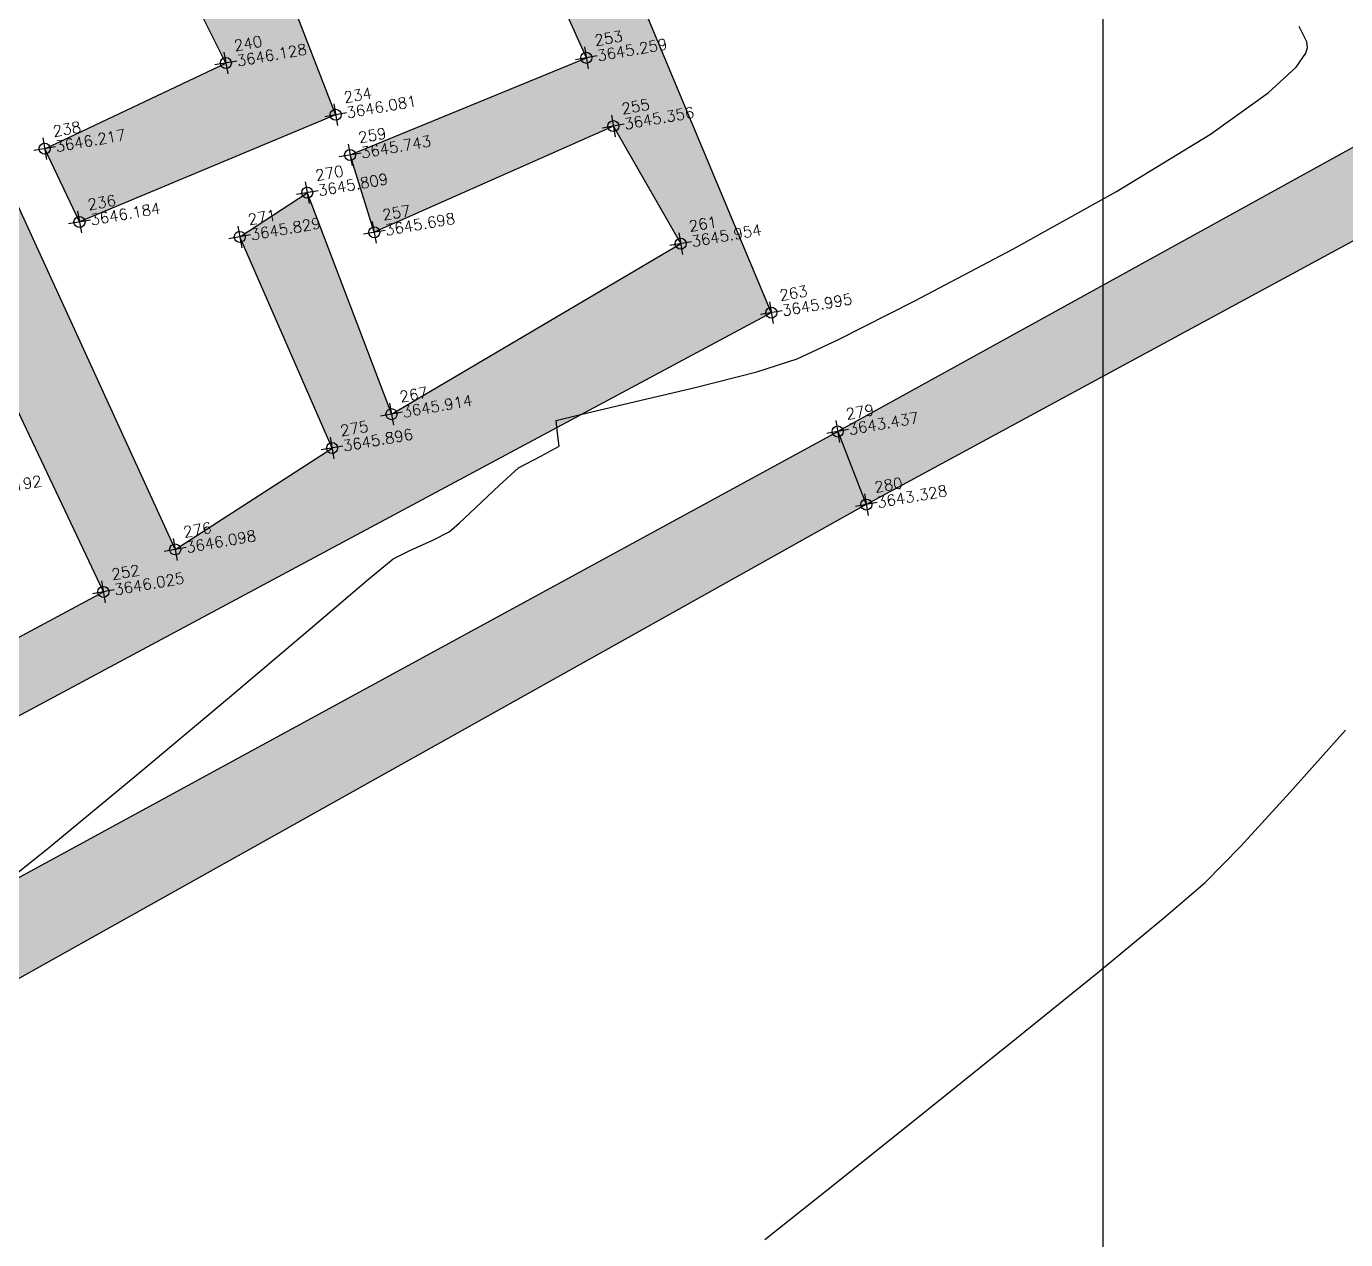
# Model space of a CAD drawing. Header units: millimetres. Extents: x 736950 to 738835, y 8500595 to 8502131.
# Drawn here: x 737790.25 to 737802.2, y 8501270.61 to 8501281.6 of the extents above; entities that cross this region are included whole.
import ezdxf

# ---------------------------------------------------------------- set-up
doc = ezdxf.new("R2010")
doc.units = ezdxf.units.MM
for name, color, linetype, lineweight in [('CONT-MJR', 80, 'Continuous', 30), ('MURO PIEDRA', 252, 'Continuous', 30), ('pista', 251, 'Continuous', 5)]:
    doc.layers.add(name, color=color, linetype=linetype, lineweight=lineweight)
doc.layers.add('Cuadricula Coordenadas', color=5, linetype='Continuous')
doc.styles.add('5mm', font='arial.ttf', dxfattribs={"height": 3})
pattern_1 = [(59.94991650582833, (1479841.21072825, -18.49207214638591), (0.7173147616177996, 0.06212513786334364), [0.07500000000000001, -0.8250000000000001]), (4.949916505828331, (1479841.21072825, -18.49207214638591), (-0.2666336227691331, 0.7169040729334506), [0.06, -0.66]), (110.4013165058283, (1479841.270504478, -18.48689504899085), (0.4506817424667108, 0.7790288530571421), [0.06374018999999999, -0.7011421119999998]), (56.13411650582835, (1479841.176170796, -18.29508031532168), (1.07978843215245, 0.02137619624183779), [0.1124999999999999, -1.237499999999998]), (106.5855165058283, (1479841.266153166, -18.29329902119935), (0.752289432321798, 1.120964142855684), [0.09561028799999993, -1.051712999999999]), (1.134116505828333, (1479841.176170796, -18.29508031532168), (0.7522885572049924, 1.12096473051034), [0.09000000000000001, -0.9900000000000001]), (30.94991650582834, (1479841.283306076, -18.32704954408109), (0.6574964912282043, -0.293425227292985), [0.07500000000000001, -0.8250000000000001]), (335.9499165058284, (1479841.283306076, -18.32704954408109), (0.1143589702920628, 0.7562849757157031), [0.06, -0.66]), (81.40131650582836, (1479841.338097435, -18.35150168277323), (0.7718558160208798, 0.4628591428967336), [0.06374019000000002, -0.701142112]), (47.44991650582834, (1479841.21072825, -18.49207214638591), (-0.04554285905854174, 0.3299879209740469), [0, -0.652, 0, -0.67, 0, -0.6625000000000001]), (17.44991650582834, (1479841.21072825, -18.49207214638591), (0.1909634295804004, 0.4339344980096552), [0, -0.3819999999999997, 0, -0.6369999999999993, 0, -0.2524999999999997]), (337.4499165058283, (1479840.991082356, -18.53060370869935), (0.5296904964497462, 0.07002209344786473), [0, -0.25, 0, -0.7799999999999999, 0, -1.035]), (327.4499165058284, (1479840.892586439, -18.5478824339807), (0.557117696670718, 0.1993664657265957), [0, -0.325, 0, -0.518, 0, -0.735])]

msp = doc.modelspace()

# ---------------------------------------------------------------- hatches: boundary and pattern name
at = {"layer": 'pista'}
h = msp.add_hatch(dxfattribs=at)
h.set_pattern_fill('HONEY', color=256, scale=3, angle=9.94991650582834, style=0)
h.set_pattern_definition([(9.94991650582834, (1479841.21072825, -18.49207214638591), (0.4979252195647159, 0.4170677100899267), [0.375, -0.75]), (129.9499165058283, (1479841.21072825, -18.49207214638591), (-0.6101538418184378, 0.222682034283025), [0.3749999999999999, -0.7499999999999998]), (69.94991650582834, (1479841.21072825, -18.49207214638591), (-0.112228622253722, 0.6397497443729518), [-0.75, 0.375])])
h.paths.add_polyline_path([(737744.7999806425, 8501250.923935566), (737743.4751223363, 8501250.754223157), (737756.465848178, 8501242.026572531), (737763.5739612179, 8501242.006896213), (737770.002546867, 8501243.455222024), (737769.8468594846, 8501244.342704736), (737763.4750639071, 8501242.907173423), (737756.7405500773, 8501242.925815564)])
h.paths.add_polyline_path([(737794.2809870465, 8501256.017245878), (737809.7820272583, 8501263.709828075), (737823.391616501, 8501273.483615467), (737837.0791595323, 8501280.557800073), (737851.5530432165, 8501285.77819753), (737870.8510758049, 8501293.050216693, -0.9976846880626209), (737871.0089264096, 8501292.63424804), (737865.2748787645, 8501289.581801567, 0.7845063948290762), (737866.1540430214, 8501286.121818589), (737883.2588851704, 8501291.348365877), (737897.4188924351, 8501296.516943583), (737903.2981396064, 8501301.44146652, -0.5512150924587264), (737904.1219025984, 8501301.177325813), (737906.855912117, 8501297.98174819, 0.5618964424650519), (737910.2738656431, 8501298.536066804), (737914.22079628, 8501308.558674501), (737925.6412323939, 8501300.72656757, 0.340189525830376), (737928.7023693406, 8501300.894137181), (737936.9171069289, 8501306.117412793, -0.358727273887905), (737938.1716059428, 8501305.962964654), (737943.1732157968, 8501301.051021611, 0.3417074120720416), (737946.0555081918, 8501300.709858142), (737955.8779356404, 8501307.072689936), (737971.8320576148, 8501314.464803053), (737988.5677626224, 8501323.411181662), (738023.1375471824, 8501336.282937778), (738044.4246208373, 8501357.728329657), (738061.4456776979, 8501362.208386911), (738078.9085143938, 8501363.070318012), (738112.0997810266, 8501372.051506756), (738118.6561313582, 8501373.365123207), (738128.3493353954, 8501376.976906104), (738155.2251721952, 8501366.826195797), (738176.6167526407, 8501363.543890122), (738193.8053773039, 8501353.328603027), (738204.7313956148, 8501340.877429372), (738207.705198212, 8501335.751671141), (738214.35685511, 8501331.742925933), (738229.9282901662, 8501313.374534177), (738233.5603594936, 8501308.186787868), (738234.53883727, 8501308.358438132), (738230.6417003467, 8501313.924784988), (738214.9478837823, 8501332.43754055), (738208.3676942562, 8501336.403214611), (738205.4657963786, 8501341.405035153), (738194.387784551, 8501354.029418997), (738176.9261677533, 8501364.406946706), (738155.4549153853, 8501367.70147717), (738128.3514754312, 8501377.93815071), (738118.4090486554, 8501374.233504975), (738111.8936108743, 8501372.928085677), (738078.7671659255, 8501363.964436961), (738061.3074614278, 8501363.102660457), (738043.958527311, 8501358.536303693), (738022.6381405202, 8501337.057350922), (737988.196920163, 8501324.233464561), (737971.4304040315, 8501315.270615296), (737955.4419368334, 8501307.862588815), (737945.5806043665, 8501301.47455489, -0.3391433520832071), (737943.8038299843, 8501301.693147572), (737938.8116631231, 8501306.59581691, 0.3560082385246841), (737936.4342009705, 8501306.876887502), (737928.158540546, 8501301.61487459, -0.3502196171718997), (737926.1502499409, 8501301.468794718), (737914.5128481541, 8501309.44969617, 0.4302069892023044), (737913.4330382891, 8501309.014522241), (737909.4507249827, 8501298.90206584, -0.5704007069138802), (737907.5397775185, 8501298.566836312), (737904.9064502402, 8501301.644734057, 0.4931454261128044), (737902.7202336333, 8501302.131411942), (737896.9620044216, 8501297.308254998), (737882.9728831241, 8501292.20205278), (737866.0373022418, 8501287.027224885, -0.7384715771871906), (737865.6977918843, 8501288.787355538), (737871.5108758068, 8501291.881875956, 0.9119586051647783), (737870.5337161538, 8501293.892406015), (737851.2416702455, 8501286.62264278), (737836.7183275839, 8501281.384406622), (737822.9200107896, 8501274.252970394), (737809.3164408724, 8501264.483505804), (737793.8201376351, 8501256.79327439), (737778.9884914039, 8501246.402265295), (737769.846859484, 8501244.34270474), (737770.0025468671, 8501243.455222024), (737779.3594973255, 8501245.563292695)])
h.paths.add_polyline_path([(738260.5182952256, 8501271.251537092), (738234.538837269, 8501308.358438132), (738233.56035949, 8501308.186787868), (738259.6897886079, 8501270.86568047), (738269.3749442189, 8501234.589470252), (738274.5057655985, 8501215.583008338), (738279.7983711922, 8501189.602392923), (738280.7089290785, 8501189.641305126), (738275.382018582, 8501215.790318219), (738270.2441657205, 8501234.822827347)])
h = msp.add_hatch(dxfattribs=at)
h.set_pattern_fill('AR-CONC', color=256, scale=0.1, angle=9.94991650582834, style=0)
h.set_pattern_definition(pattern_1)
h.paths.add_polyline_path([(737782.5678553759, 8501269.745840656), (737780.8543125066, 8501271.613858812), (737780.5330372917, 8501271.09555076), (737782.606291577, 8501268.803305427), (737783.1693790738, 8501269.054376086), (737797.8548099722, 8501277.26939229), (737797.5964829637, 8501277.931718605)])
h.paths.add_polyline_path([(737815.5553798168, 8501306.025338823), (737790.9109348458, 8501292.828602556), (737791.1826530054, 8501292.234478343), (737815.0279814235, 8501304.864754947), (737821.8454613093, 8501291.310866907), (737797.5964829631, 8501277.931718607), (737797.8548099734, 8501277.269392287), (737823.0063921954, 8501290.897239685)])
h = msp.add_hatch(dxfattribs=at)
h.set_pattern_fill('AR-CONC', color=256, scale=0.1, angle=9.94991650582834, style=0)
h.set_pattern_definition(pattern_1)
h.paths.add_polyline_path([(737791.5559219075, 8501289.695930107), (737792.551449192, 8501287.89282433), (737790.2650922528, 8501286.885621794), (737789.9606399436, 8501287.50992386), (737789.282920198, 8501287.119431661), (737789.8594336101, 8501285.928127635), (737792.0678738108, 8501286.818103971), (737792.4463915016, 8501285.459065948), (737794.0040653513, 8501286.065330887), (737790.9109348459, 8501292.828602554), (737781.3881687867, 8501287.72137282), (737782.6339078179, 8501285.765198162), (737783.0078059994, 8501285.335337553), (737785.4498607655, 8501286.786114419), (737785.2161380884, 8501287.261886118), (737783.2372918824, 8501285.994910313), (737782.3113635977, 8501287.424422752), (737783.9599153812, 8501288.247653594), (737784.3926472707, 8501287.453479107), (737784.9138481152, 8501287.700247582), (737784.4122215663, 8501288.53411496), (737788.182679965, 8501290.601700379), (737788.8308387263, 8501289.62703417), (737789.3565152617, 8501289.888801586), (737788.8109832528, 8501290.955585923), (737790.5384877817, 8501291.832262661), (737791.2868478165, 8501290.442669103), (737788.063415962, 8501288.51559306), (737788.3988717829, 8501287.98801578), (737789.0000609824, 8501288.21097491), (737789.070400743, 8501287.65374756), (737789.8522352043, 8501287.913749244), (737789.6802740138, 8501288.6277761)])
h.paths.add_polyline_path([(737791.0837549088, 8501284.730663916), (737791.9854634485, 8501285.239115203), (737791.6551462315, 8501285.74464417), (737788.1434119036, 8501284.378310386), (737786.9481739387, 8501287.065201564), (737787.7908017033, 8501287.522677738), (737787.3599158415, 8501288.080618033), (737786.0324271923, 8501287.394931596), (737787.919708298, 8501283.193841858), (737790.4375838388, 8501284.35130795), (737790.8917770548, 8501283.52739441), (737788.20799533, 8501282.256556634), (737790.9435468046, 8501276.478315542), (737784.533403857, 8501273.038994186), (737784.7939092786, 8501272.46842436), (737796.9944802003, 8501279.00788666), (737794.4822346828, 8501285.01979172), (737793.0700123186, 8501284.450652303), (737793.2943148619, 8501283.768143423), (737794.0690307743, 8501284.091873642), (737795.3190969373, 8501281.318150045), (737793.178964494, 8501280.438126111), (737793.3973397883, 8501279.73731784), (737795.5637387651, 8501280.699110165), (737796.1738632472, 8501279.634519575), (737793.5535819186, 8501278.088515125), (737792.7902651053, 8501280.095815165), (737792.1792930259, 8501279.695221707), (737793.0154632638, 8501277.781923683), (737791.5939515219, 8501276.86247528), (737789.3079972652, 8501281.854576852), (737791.2870469418, 8501282.807869766), (737792.0530998199, 8501281.271119952), (737790.4115469962, 8501280.49480408), (737790.727105167, 8501279.830334337), (737793.0471402801, 8501280.801818809), (737792.1528624722, 8501283.1100162), (737792.8423039216, 8501283.60153577), (737792.5502280426, 8501284.172658946), (737791.5003286791, 8501283.826036204)])
h.paths.add_polyline_path([(737779.9851969633, 8501272.742664894), (737779.5926013328, 8501273.128634678), (737779.1944125522, 8501272.568406422), (737779.9120214739, 8501271.759229414), (737781.5425726977, 8501272.997593943), (737783.0716911793, 8501271.492163213), (737783.9898327204, 8501271.982176594), (737783.7344773642, 8501272.604413401), (737783.2633009446, 8501272.275046157), (737782.1794489613, 8501273.522533583), (737782.5377013684, 8501273.887930917), (737782.0967588566, 8501274.468473509)])

# ---------------------------------------------------------------- linework, layer by layer
at = {"linetype": 'Continuous', "extrusion": (0.9849591664230046, 0.172787269436437, 0)}
for points, elevation in [([(8245933.422062787, 0), (8245933.222062788, 0)], 2195611.448162653), ([(8245933.940062787, 0), (8245933.740062788, 0)], 2195608.223162653), ([(8245933.306062787, 0), (8245933.106062788, 0)], 2195609.121162655), ([(8245932.770062787, 0), (8245932.570062788, 0)], 2195611.582162654), ([(8245933.459062786, 0), (8245933.259062788, 0)], 2195606.472162655), ([(8245932.925062788, 0), (8245932.725062788, 0)], 2195609.188162654), ([(8245932.655062787, 0), (8245932.455062788, 0)], 2195608.746162654), ([(8245932.750062786, 0), (8245932.550062787, 0)], 2195606.668162655), ([(8245932.366062786, 0), (8245932.166062786, 0)], 2195608.075162654), ([(8245932.197062788, 0), (8245931.99706279, 0)], 2195609.282162655), ([(8245931.616062785, 0), (8245931.416062788, 0)], 2195611.999162654), ([(8245930.857062787, 0), (8245930.657062788, 0)], 2195612.699162653), ([(8245930.546062785, 0), (8245930.346062788, 0)], 2195609.151162654), ([(8245929.693062789, 0), (8245929.49306279, 0)], 2195613.106162654), ([(8245930.337062787, 0), (8245930.137062788, 0)], 2195608.568162654), ([(8245928.996062785, 0), (8245928.796062788, 0)], 2195613.246162654), ([(8245929.677062786, 0), (8245929.477062789, 0)], 2195607.009162655), ([(8245929.411062786, 0), (8245929.211062787, 0)], 2195606.302162654)]:
    msp.add_lwpolyline(points, dxfattribs=dict(at, elevation=elevation))
at = {"linetype": 'Continuous', "extrusion": (-0.172787269436437, 0.9849591664230046, 0)}
for points, elevation in [([(-2195608.323162654, 0), (-2195608.123162654, 0)], 8245933.840062789), ([(-2195611.548162655, 0), (-2195611.348162654, 0)], 8245933.322062786), ([(-2195609.221162655, 0), (-2195609.021162654, 0)], 8245933.206062789), ([(-2195611.682162655, 0), (-2195611.482162654, 0)], 8245932.670062788), ([(-2195606.572162655, 0), (-2195606.372162654, 0)], 8245933.359062787), ([(-2195609.288162655, 0), (-2195609.088162655, 0)], 8245932.825062786), ([(-2195608.846162654, 0), (-2195608.646162654, 0)], 8245932.555062789), ([(-2195606.768162655, 0), (-2195606.568162654, 0)], 8245932.650062786), ([(-2195609.382162654, 0), (-2195609.182162655, 0)], 8245932.097062786), ([(-2195608.175162655, 0), (-2195607.975162654, 0)], 8245932.266062788), ([(-2195612.099162654, 0), (-2195611.899162654, 0)], 8245931.516062787), ([(-2195612.799162655, 0), (-2195612.599162654, 0)], 8245930.757062788), ([(-2195609.251162655, 0), (-2195609.051162655, 0)], 8245930.446062786), ([(-2195613.206162655, 0), (-2195613.006162655, 0)], 8245929.593062786), ([(-2195608.668162655, 0), (-2195608.468162654, 0)], 8245930.237062787), ([(-2195613.346162654, 0), (-2195613.146162655, 0)], 8245928.896062788), ([(-2195607.109162654, 0), (-2195606.909162654, 0)], 8245929.577062788), ([(-2195606.402162655, 0), (-2195606.202162655, 0)], 8245929.31106279)]:
    msp.add_lwpolyline(points, dxfattribs=dict(at, elevation=elevation))
at = {"linetype": 'Continuous'}
for centre in [(737792.05309982, 8501281.271119952), (737795.3190969375, 8501281.318150045), (737793.0471402801, 8501280.801818809), (737795.5637387652, 8501280.699110165), (737790.4115469963, 8501280.494804082), (737793.1789644941, 8501280.438126111), (737792.7902651053, 8501280.095815165), (737790.7271051671, 8501279.830334337), (737792.1792930256, 8501279.695221707), (737793.397339788, 8501279.737317842), (737796.1738632468, 8501279.634519577), (737796.9944802008, 8501279.00788666), (737793.5535819192, 8501278.088515125), (737797.5964829633, 8501277.931718607), (737793.0154632642, 8501277.781923683), (737797.854809973, 8501277.269392287), (737791.5939515217, 8501276.86247528), (737790.9435468048, 8501276.478315542)]:
    msp.add_circle(centre, 0.05, dxfattribs=at)
at = {"layer": 'CONT-MJR'}
for points, elevation in [([(737801.8466922587, 8501281.463201314), (737801.7778921418, 8501281.60314209)], 3645), ([(737801.8374171547, 8501281.359679436), (737801.8523831386, 8501281.41288965)], 3645), ([(737797.5965252818, 8501278.763793664), (737798.2945579686, 8501279.11517401)], 3645), ([(737797.2286446816, 8501278.589283375), (737797.5965252818, 8501278.763793664)], 3645), ([(737796.8627366528, 8501278.473817103), (737797.2286446816, 8501278.589283375)], 3645), ([(737796.3061481985, 8501278.33135018), (737796.8627366528, 8501278.473817103)], 3645), ([(737795.7141884074, 8501278.19075386), (737796.3061481985, 8501278.33135018)], 3645), ([(737795.0453911697, 8501278.030658035), (737795.2421663678, 8501278.080899397)], 3645), ([(737795.059139456, 8501277.916029962), (737795.0453911697, 8501278.030658035)], 3645), ([(737794.9072986061, 8501277.70906511), (737795.073814865, 8501277.799003037)], 3645), ([(737794.0756925023, 8501277.023773069), (737794.097157173, 8501277.040301988)], 3645), ([(737794.097157173, 8501277.040301988), (737794.166573589, 8501277.101264914)], 3645), ([(737793.7202121678, 8501276.853806164), (737793.9269344953, 8501276.947473977)], 3645), ([(737793.5701855434, 8501276.778965766), (737793.7202121678, 8501276.853806164)], 3645), ([(737799.2154173192, 8501272.433594042), (737799.9671511786, 8501273.041811602)], 3640), ([(737797.6115462796, 8501271.147680474), (737798.400536078, 8501271.779262733)], 3640)]:
    msp.add_lwpolyline(points, dxfattribs=dict(at, elevation=elevation))
at = {"layer": 'CONT-MJR', "extrusion": (0.9936635169121972, 0.1123957968861991, 0), "elevation": 1688635.082378929}
msp.add_lwpolyline([(8364487.359849514, 3645.000000000013), (8364487.410482011, 3645.000000000013)], dxfattribs=at)
at = {"layer": 'CONT-MJR', "extrusion": (0.8264284821320812, -0.5630417070882623, 0), "elevation": -4176835.516580617}
msp.add_lwpolyline([(7441114.102959497, 3645.000000000013), (7441114.256289847, 3645.000000000013)], dxfattribs=at)
at = {"layer": 'CONT-MJR', "extrusion": (0.6772524326344559, -0.7357507339382762, 0), "elevation": -5755145.87584333}
msp.add_lwpolyline([(6300351.230512487, 3645.00000000001), (6300351.575396059, 3645.00000000001)], dxfattribs=at)
at = {"layer": 'CONT-MJR', "extrusion": (0.5797027530010624, -0.8148280298093513, 0), "elevation": -6499376.48841351}
msp.add_lwpolyline([(5529396.69753484, 3645.000000000003), (5529397.33984764, 3645.000000000003)], dxfattribs=at)
at = {"layer": 'CONT-MJR', "extrusion": (-0.5212751199588611, 0.8533886859525823, 0), "elevation": 6870299.41201477}
msp.add_lwpolyline([(-5061136.084980445, 3645.00000000001), (-5061137.082328556, 3645.00000000001)], dxfattribs=at)
at = {"layer": 'CONT-MJR', "extrusion": (0.487091792332215, -0.8733507805244067, 0), "elevation": -7065223.232817124}
msp.add_lwpolyline([(4785261.001739596, 3645.000000000003), (4785262.07765915, 3645.000000000003)], dxfattribs=at)
at = {"layer": 'CONT-MJR', "extrusion": (0.4659053564649269, -0.8848345601395152, 0), "elevation": -7178481.389072996}
msp.add_lwpolyline([(4613620.905999868, 3645.000000000003), (4613621.910282764, 3645.000000000003)], dxfattribs=at)
at = {"layer": 'CONT-MJR', "extrusion": (0.2266738071978717, -0.9739707311466922, 0), "elevation": -8112757.17166061}
msp.add_lwpolyline([(2645608.040094612, 3645.000000000013), (2645608.524731392, 3645.000000000013)], dxfattribs=at)
at = {"layer": 'CONT-MJR', "extrusion": (0.9922287082640537, 0.124427450735951, 0), "elevation": 1789853.777582991}
msp.add_lwpolyline([(8343409.928898342, 3645.000000000013), (8343410.046841837, 3645.000000000013)], dxfattribs=at)
at = {"layer": 'CONT-MJR', "extrusion": (0.4621472311975419, -0.8868032119339928, 0), "elevation": -7197990.5043421}
msp.add_lwpolyline([(4583120.619130624, 3645.000000000007), (4583120.848426769, 3645.000000000007)], dxfattribs=at)
at = {"layer": 'CONT-MJR', "extrusion": (-0.6747208318282015, 0.738073031005103, 0), "elevation": 5776758.271560237}
msp.add_lwpolyline([(-6280535.237010731, 3645), (-6280535.46937358, 3645)], dxfattribs=at)
at = {"layer": 'CONT-MJR', "extrusion": (0.6888630506056023, -0.7248915074066903, 0), "elevation": -5654264.430594189}
msp.add_lwpolyline([(6391036.606167424, 3645.00000000001), (6391036.906503565, 3645.00000000001)], dxfattribs=at)
at = {"layer": 'CONT-MJR', "extrusion": (0.6819664612804501, -0.7313834464141367, 0), "elevation": -5714542.468313165}
msp.add_lwpolyline([(6337196.301406994, 3645), (6337196.503999208, 3645)], dxfattribs=at)
at = {"layer": 'CONT-MJR', "extrusion": (0.4563778952247411, -0.8897860511101731, 0), "elevation": -7227604.805002864}
msp.add_lwpolyline([(4536273.624790902, 3645.000000000013), (4536273.791974919, 3645.000000000013)], dxfattribs=at)
at = {"layer": 'CONT-MJR', "extrusion": (-0.6393207818549784, 0.7689401393400783, 0), "elevation": 6065286.18884791}
msp.add_lwpolyline([(-6002361.715957741, 3645), (-6002362.007756652, 3645)], dxfattribs=at)
at = {"layer": 'CONT-MJR', "extrusion": (-0.647061409445164, 0.7624378875730388, 0), "elevation": 6004297.764574382}
msp.add_lwpolyline([(-6063368.918431515, 3645.000000000011), (-6063369.614014277, 3645.000000000011)], dxfattribs=at)
at = {"layer": 'CONT-MJR', "extrusion": (0.6463437445677745, -0.7630463707128864, 0), "elevation": -6010000.135764631}
msp.add_lwpolyline([(6057715.829686062, 3645.000000000013), (6057716.785620092, 3645.000000000013)], dxfattribs=at)
at = {"layer": 'CONT-MJR', "extrusion": (0.6430385041736518, -0.7658338476132485, 0), "elevation": -6036135.825117967}
msp.add_lwpolyline([(6031672.575966755, 3645.000000000006), (6031673.648818163, 3645.000000000006)], dxfattribs=at)
at = {"layer": 'CONT-MJR', "extrusion": (0.7441456178347886, -0.6680174394858871, 0), "elevation": -5129967.834939608}
msp.add_lwpolyline([(6819050.682328288, 3640.000000000003), (6819051.438606875, 3640.000000000003)], dxfattribs=at)
at = {"layer": 'CONT-MJR', "extrusion": (0.6366211870745173, -0.7711766750672847, 0), "elevation": -6086291.31019524}
msp.add_lwpolyline([(5981058.044640715, 3645.000000000003), (5981059.091029258, 3645.000000000003)], dxfattribs=at)
at = {"layer": 'CONT-MJR', "extrusion": (0.7379159314373949, -0.6748926419297236, 0), "elevation": -5193012.092431122}
msp.add_lwpolyline([(6771162.284936151, 3640.00000000001), (6771162.943213012, 3640.00000000001)], dxfattribs=at)
at = {"layer": 'CONT-MJR', "extrusion": (0.6235472028621935, -0.7817857032478496, 0), "elevation": -6186127.428211808}
msp.add_lwpolyline([(5877738.883427603, 3645.000000000003), (5877739.760132734, 3645.000000000003)], dxfattribs=at)
at = {"layer": 'CONT-MJR', "extrusion": (0.7149998512651674, -0.6991246045525709, 0), "elevation": -5415922.163043548}
msp.add_lwpolyline([(6594224.314293403, 3640), (6594224.776645944, 3640)], dxfattribs=at)
at = {"layer": 'CONT-MJR', "extrusion": (0.6535487229025054, -0.7568844474505367, 0), "elevation": -5952293.104081399}
msp.add_lwpolyline([(6114426.236133043, 3640), (6114426.709550916, 3640)], dxfattribs=at)
at = {"layer": 'CONT-MJR', "extrusion": (-0.6353202503064588, 0.7722487808669812, 0), "elevation": 6096358.482549768}
msp.add_lwpolyline([(-5970796.042003501, 3640.000000000013), (-5970796.818369445, 3640.000000000013)], dxfattribs=at)
at = {"layer": 'CONT-MJR', "extrusion": (-0.6261096720844704, 0.7797350053205748, 0), "elevation": 6166796.481410989}
msp.add_lwpolyline([(-5898015.725782663, 3640), (-5898016.770857251, 3640)], dxfattribs=at)
at = {"layer": 'CONT-MJR', "extrusion": (0.6252051948408229, -0.7804604181789419, 0), "elevation": -6173630.735491394}
msp.add_lwpolyline([(5890859.853049994, 3640.000000000013), (5890860.716719072, 3640.000000000013)], dxfattribs=at)
at = {"layer": 'Cuadricula Coordenadas', "color": 8}
msp.add_line((737800, 8500595.507225098), (737800, 8502130.641312933), dxfattribs=at)
at = {"layer": 'MURO PIEDRA'}
for points in [[(737797.854809973, 8501277.269392287), (737823.0063921952, 8501290.897239685), (737815.5553798163, 8501306.025338823), (737790.9109348458, 8501292.828602556), (737791.1826530054, 8501292.234478343), (737815.0279814239, 8501304.864754947), (737821.8454613088, 8501291.310866907), (737797.5964829633, 8501277.931718607)], [(737797.854809973, 8501277.269392287), (737823.0063921952, 8501290.897239685), (737815.5553798163, 8501306.025338823), (737790.9109348458, 8501292.828602556), (737791.1826530054, 8501292.234478343), (737815.0279814239, 8501304.864754947), (737821.8454613088, 8501291.310866907), (737797.5964829633, 8501277.931718607)], [(737780.5330372922, 8501271.09555076), (737780.8543125064, 8501271.613858812), (737782.567855376, 8501269.745840656), (737797.5964829633, 8501277.931718607), (737797.854809973, 8501277.269392287), (737783.169379068, 8501269.05437609), (737782.606291577, 8501268.803305427), (737780.5330372922, 8501271.09555076)]]:
    msp.add_lwpolyline(points, close=True, dxfattribs=at)
for points in [[(737794.4822346824, 8501285.01979172), (737796.9944802008, 8501279.00788666), (737784.7939092783, 8501272.46842436), (737784.5334038574, 8501273.038994186), (737790.9435468048, 8501276.478315542), (737788.2079953296, 8501282.256556634)], [(737789.3079972644, 8501281.854576854), (737791.5939515217, 8501276.86247528), (737793.0154632642, 8501277.781923683), (737792.1792930256, 8501279.695221707), (737792.7902651053, 8501280.095815165), (737793.5535819192, 8501278.088515125), (737796.1738632468, 8501279.634519577), (737795.5637387652, 8501280.699110165), (737793.397339788, 8501279.737317842), (737793.1789644941, 8501280.438126111), (737795.3190969375, 8501281.318150045), (737794.069030774, 8501284.091873642)], [(737792.1528624719, 8501283.1100162), (737793.0471402801, 8501280.801818809), (737790.7271051671, 8501279.830334337), (737790.4115469963, 8501280.494804082), (737792.05309982, 8501281.271119952), (737791.2870469422, 8501282.807869764)]]:
    msp.add_lwpolyline(points, dxfattribs=at)

# ---------------------------------------------------------------- texts
at = {"color": 2, "char_height": 0.1, "attachment_point": 1, "rotation": 9.94991650582834, "style": '5mm'}
for s, insert, width in [('\\Ftxt.shx;\\W1.0000000000;\\T1.0000000000;\\o\\l253', (737795.3847632731, 8501281.522571014), 0.4), ('\\Ftxt.shx;\\W1.0000000000;\\T1.0000000000;\\o\\l240', (737792.1187661556, 8501281.47554092), 0.3833333333333333), ('\\Ftxt.shx;\\W1.0000000000;\\T1.0000000000;\\o\\l234', (737793.1128066157, 8501281.006239776), 0.4), ('\\Ftxt.shx;\\W1.0000000000;\\T1.0000000000;\\o\\l255', (737795.6294051007, 8501280.903531132), 0.4), ('\\Ftxt.shx;\\W1.0000000000;\\T1.0000000000;\\o\\l238', (737790.4772133318, 8501280.699225051), 0.4), ('\\Ftxt.shx;\\W1.0000000000;\\T1.0000000000;\\o\\l259', (737793.2446308297, 8501280.64254708), 0.4), ('\\Ftxt.shx;\\W1.0000000000;\\T1.0000000000;\\o\\l270', (737792.8559314408, 8501280.300236132), 0.3833333333333333), ('\\Ftxt.shx;\\W1.0000000000;\\T1.0000000000;\\o\\l236', (737790.7927715026, 8501280.034755306), 0.4), ('\\Ftxt.shx;\\W1.0000000000;\\T1.0000000000;\\o\\l257', (737793.4630061236, 8501279.94173881), 0.4), ('\\Ftxt.shx;\\W1.0000000000;\\T1.0000000000;\\o\\l271', (737792.2449593612, 8501279.899642674), 0.3666666666666667), ('\\Ftxt.shx;\\W1.0000000000;\\T1.0000000000;\\o\\l261', (737796.2395295823, 8501279.838940546), 0.3666666666666667), ('\\Ftxt.shx;\\W1.0000000000;\\T1.0000000000;\\o\\l263', (737797.0601465363, 8501279.212307626), 0.4), ('\\Ftxt.shx;\\W1.0000000000;\\T1.0000000000;\\o\\l267', (737793.6192482547, 8501278.292936094), 0.4), ('\\Ftxt.shx;\\W1.0000000000;\\T1.0000000000;\\o\\l279', (737797.6621492988, 8501278.136139575), 0.4), ('\\Ftxt.shx;\\W1.0000000000;\\T1.0000000000;\\o\\l275', (737793.0811295997, 8501277.98634465), 0.4), ('\\Ftxt.shx;\\W1.0000000000;\\T1.0000000000;\\o\\l280', (737797.9204763086, 8501277.473813254), 0.3833333333333333), ('\\Ftxt.shx;\\W1.0000000000;\\T1.0000000000;\\o\\l276', (737791.6596178572, 8501277.066896247), 0.4), ('\\Ftxt.shx;\\W1.0000000000;\\T1.0000000000;\\o\\l252', (737791.0092131404, 8501276.682736509), 0.4)]:
    msp.add_mtext(s, dxfattribs=dict(at, insert=insert, width=width))
at = {"color": 1, "char_height": 0.1, "attachment_point": 1, "rotation": 9.94991650582834, "style": '5mm'}
for s, insert, width in [('\\Ftxt.shx;\\W1.0000000000;\\T1.0000000000;\\o\\l3646.128', (737792.1429563734, 8501281.337646635), 0.7999999999999999), ('\\Ftxt.shx;\\W1.0000000000;\\T1.0000000000;\\o\\l3645.259', (737795.4089534908, 8501281.38467673), 0.8333333333333334), ('\\Ftxt.shx;\\W1.0000000000;\\T1.0000000000;\\o\\l3646.081', (737793.1369968335, 8501280.868345492), 0.7833333333333333), ('\\Ftxt.shx;\\W1.0000000000;\\T1.0000000000;\\o\\l3645.356', (737795.6535953186, 8501280.765636848), 0.8333333333333334), ('\\Ftxt.shx;\\W1.0000000000;\\T1.0000000000;\\o\\l3646.217', (737790.5014035497, 8501280.561330767), 0.7999999999999999), ('\\Ftxt.shx;\\W1.0000000000;\\T1.0000000000;\\o\\l3645.743', (737793.2688210475, 8501280.504652796), 0.8333333333333334), ('\\Ftxt.shx;\\W1.0000000000;\\T1.0000000000;\\o\\l3645.809', (737792.8801216586, 8501280.162341848), 0.8166666666666668), ('\\Ftxt.shx;\\W1.0000000000;\\T1.0000000000;\\o\\l3646.184', (737790.8169617205, 8501279.896861022), 0.7999999999999999), ('\\Ftxt.shx;\\W1.0000000000;\\T1.0000000000;\\o\\l3645.829', (737792.269149579, 8501279.76174839), 0.8333333333333334), ('\\Ftxt.shx;\\W1.0000000000;\\T1.0000000000;\\o\\l3645.698', (737793.4871963414, 8501279.803844526), 0.8333333333333334), ('\\Ftxt.shx;\\W1.0000000000;\\T1.0000000000;\\o\\l3645.954', (737796.2637198, 8501279.701046262), 0.8333333333333334), ('\\Ftxt.shx;\\W1.0000000000;\\T1.0000000000;\\o\\l3645.995', (737797.084336754, 8501279.074413342), 0.8333333333333334), ('\\Ftxt.shx;\\W1.0000000000;\\T1.0000000000;\\o\\l3645.914', (737793.6434384725, 8501278.15504181), 0.7999999999999999), ('\\Ftxt.shx;\\W1.0000000000;\\T1.0000000000;\\o\\l3643.437', (737797.6863395165, 8501277.998245291), 0.8333333333333334), ('\\Ftxt.shx;\\W1.0000000000;\\T1.0000000000;\\o\\l3645.896', (737793.1053198176, 8501277.848450366), 0.8333333333333334), ('\\Ftxt.shx;\\W1.0000000000;\\T1.0000000000;\\o\\l3646.192', (737789.7420837554, 8501277.423941016), 0.7999999999999999), ('\\Ftxt.shx;\\W1.0000000000;\\T1.0000000000;\\o\\l3643.328', (737797.9446665264, 8501277.33591897), 0.8333333333333334), ('\\Ftxt.shx;\\W1.0000000000;\\T1.0000000000;\\o\\l3646.098', (737791.683808075, 8501276.929001965), 0.8166666666666668), ('\\Ftxt.shx;\\W1.0000000000;\\T1.0000000000;\\o\\l3646.025', (737791.0334033582, 8501276.544842225), 0.8166666666666668)]:
    msp.add_mtext(s, dxfattribs=dict(at, insert=insert, width=width))

doc.saveas('drawing.dxf')
